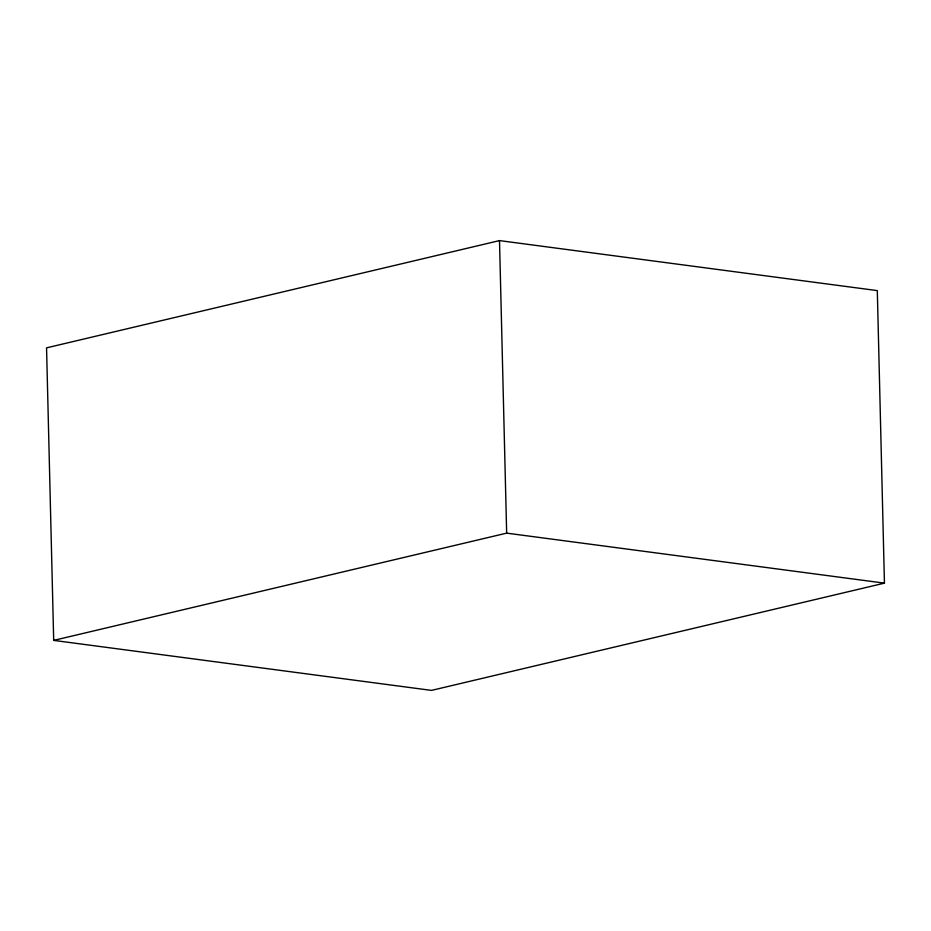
<?xml version="1.0" encoding="UTF-8"?>
<svg xmlns="http://www.w3.org/2000/svg" width="931" height="931" viewBox="0 0 931 931"><rect width="100%" height="100%" fill="white"/><g stroke="black" fill="none" stroke-linecap="round" stroke-linejoin="round"><path stroke-width="1.4" d="M499.505 240.605L46.55 347.857L53.695 640.388L431.495 690.395L884.45 583.143L877.305 290.612L499.505 240.605L506.662 533.137L53.695 640.388M506.662 533.137L884.45 583.143"/></g></svg>
